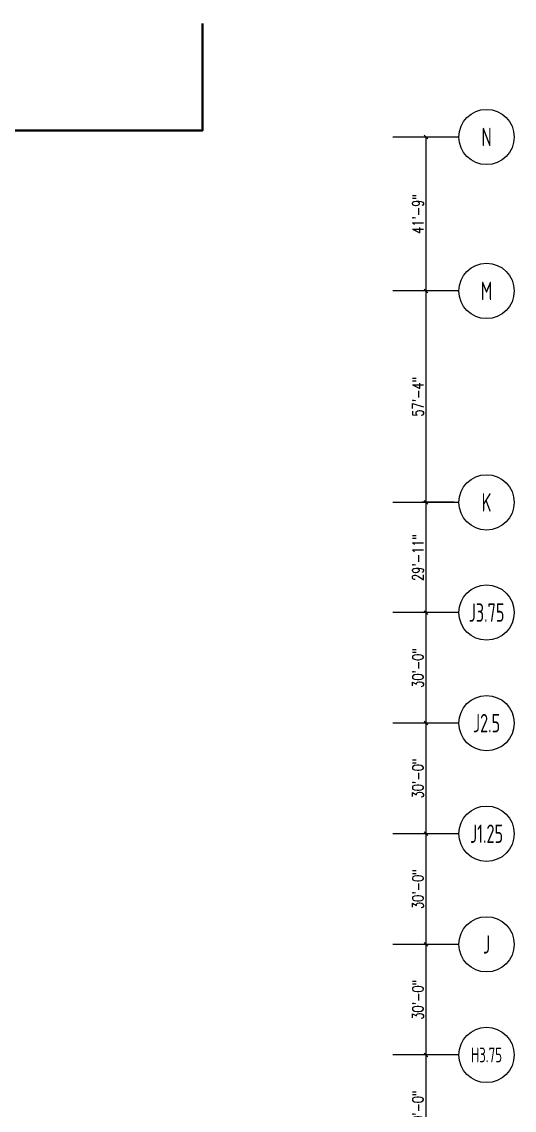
# Model space of a CAD drawing. Extents: x -13345 to 10098, y -1643 to 9113.
# Drawn here: x 5277 to 6879, y 4867 to 8410 of the extents above; entities that cross this region are included whole.
import ezdxf
from ezdxf.enums import TextEntityAlignment as Align

# ---------------------------------------------------------------- set-up
doc = ezdxf.new("R2010")
doc.units = 0
doc.header["$LTSCALE"] = 192
doc.header["$MEASUREMENT"] = 0
doc.layers.get('0').update_dxf_attribs({"linetype": 'CONTINUOUS'})
doc.layers.get('DEFPOINTS').update_dxf_attribs({"linetype": 'CONTINUOUS'})
for name, color, linetype in [('ARCH-WALLS-EXTERIOR', 5, 'CONTINUOUS'), ('DIMENSIONS-STRUCTURAL-GRID', 9, 'CONTINUOUS'), ('STRUCTURAL-GRID-TAGS', 8, 'CONTINUOUS')]:
    doc.layers.add(name, color=color, linetype=linetype)
doc.styles.add('DIM', font='dim', dxfattribs={"width": 0.75})
doc.styles.get("Standard").update_dxf_attribs({"font": 'txt.shx', "width": 0.75})
doc.dimstyles.new('LOD-EX-GRID (with ticks)', dxfattribs={"dimscale": 0, "dimtxt": 36, "dimasz": 12, "dimexe": 12, "dimexo": 12, "dimgap": 8, "dimtad": 1, "dimdec": 0, "dimrnd": 0.0625, "dimzin": 3, "dimdsep": 46, "dimlunit": 4, "dimtxsty": 'Standard', "dimblk1": 'OBLIQUE', "dimblk2": 'OBLIQUE', "dimsah": 1, "dimcen": 0, "dimclrt": 256, "dimadec": 0, "dimazin": 0, "dimtfac": 6, "dimtdec": 0, "dimtofl": 0, "dimtmove": 1, "dimatfit": 3, "dimldrblk": 'OBLIQUE', "dimfxl": 1, "dimfrac": 2, "dimtolj": 1, "dimtzin": 3, "dimarcsym": 0})

# ---------------------------------------------------------------- blocks, each defined once
blk = doc.blocks.new('COLNUMC')
at = {"linetype": 'Continuous'}
blk.add_circle((0, 0), 90, dxfattribs=at)
at = {"linetype": 'Continuous', "style": 'DIM', "width": 0.75}
blk.add_attdef('COLUMN', text='', height=60, dxfattribs=at).set_placement((0, 0), align=Align.MIDDLE)
blk = doc.blocks.new('_OBLIQUE')
at = {"color": 0, "linetype": 'ByBlock'}
blk.add_line((-0.5, -0.5), (0.5, 0.5), dxfattribs=at)
blk = doc.blocks.new('*D158')
at = {"layer": 'DEFPOINTS', "color": 0, "transparency": 16777216}
for p in [(6698.9, 8034.8), (6591.6, 7533.8), (6698.9, 7533.8)]:
    blk.add_point(p, dxfattribs=at)
at = {"layer": 'DIMENSIONS-STRUCTURAL-GRID', "color": 0, "lineweight": -2, "transparency": 16777216}
for p, q in [((6686.9, 8034.8), (6579.6, 8034.8)), ((6591.6, 8034.8), (6591.6, 7533.8)), ((6686.9, 7533.8), (6579.6, 7533.8))]:
    blk.add_line(p, q, dxfattribs=at)
at = {"layer": 'DIMENSIONS-STRUCTURAL-GRID', "color": 0, "lineweight": -2, "transparency": 16777216, "xscale": 12, "yscale": 12, "zscale": 12}
for p, rotation in [((6591.6, 8034.8), 90), ((6591.6, 7533.8), 270)]:
    blk.add_blockref('_OBLIQUE', p, dxfattribs=dict(at, rotation=rotation))
at = {"layer": 'DIMENSIONS-STRUCTURAL-GRID', "transparency": 16777216, "insert": (6565.6, 7784.3), "char_height": 36, "attachment_point": 5, "rotation": 90}
blk.add_mtext('\\A1;41\'-9"', dxfattribs=at)
blk = doc.blocks.new('*D159')
at = {"layer": 'DEFPOINTS', "color": 0, "transparency": 16777216}
for p in [(6698.9, 7533.8), (6591.6, 6845.5), (6698.9, 6845.5)]:
    blk.add_point(p, dxfattribs=at)
at = {"layer": 'DIMENSIONS-STRUCTURAL-GRID', "color": 0, "lineweight": -2, "transparency": 16777216}
for p, q in [((6686.9, 7533.8), (6579.6, 7533.8)), ((6591.6, 7533.8), (6591.6, 6845.5)), ((6686.9, 6845.5), (6579.6, 6845.5))]:
    blk.add_line(p, q, dxfattribs=at)
at = {"layer": 'DIMENSIONS-STRUCTURAL-GRID', "color": 0, "lineweight": -2, "transparency": 16777216, "xscale": 12, "yscale": 12, "zscale": 12}
for p, rotation in [((6591.6, 7533.8), 90), ((6591.6, 6845.5), 270)]:
    blk.add_blockref('_OBLIQUE', p, dxfattribs=dict(at, rotation=rotation))
at = {"layer": 'DIMENSIONS-STRUCTURAL-GRID', "transparency": 16777216, "insert": (6565.6, 7189.7), "char_height": 36, "attachment_point": 5, "rotation": 90}
blk.add_mtext('\\A1;57\'-4"', dxfattribs=at)
blk = doc.blocks.new('*D160')
at = {"layer": 'DEFPOINTS', "color": 0, "transparency": 16777216}
for p in [(6695.1, 6845.6), (6591.6, 6486.8), (6698.9, 6486.8)]:
    blk.add_point(p, dxfattribs=at)
at = {"layer": 'DIMENSIONS-STRUCTURAL-GRID', "color": 0, "lineweight": -2, "transparency": 16777216}
for p, q in [((6683.1, 6845.6), (6579.6, 6845.6)), ((6591.6, 6845.6), (6591.6, 6486.8)), ((6686.9, 6486.8), (6579.6, 6486.8))]:
    blk.add_line(p, q, dxfattribs=at)
at = {"layer": 'DIMENSIONS-STRUCTURAL-GRID', "color": 0, "lineweight": -2, "transparency": 16777216, "xscale": 12, "yscale": 12, "zscale": 12}
for p, rotation in [((6591.6, 6845.6), 90), ((6591.6, 6486.8), 270)]:
    blk.add_blockref('_OBLIQUE', p, dxfattribs=dict(at, rotation=rotation))
at = {"layer": 'DIMENSIONS-STRUCTURAL-GRID', "transparency": 16777216, "insert": (6565.6, 6666.2), "char_height": 36, "attachment_point": 5, "rotation": 90}
blk.add_mtext('\\A1;29\'-11"', dxfattribs=at)
blk = doc.blocks.new('*D161')
at = {"layer": 'DEFPOINTS', "color": 0, "transparency": 16777216}
for p in [(6698.9, 6486.8), (6591.6, 6126.8), (6698.9, 6126.8)]:
    blk.add_point(p, dxfattribs=at)
at = {"layer": 'DIMENSIONS-STRUCTURAL-GRID', "color": 0, "lineweight": -2, "transparency": 16777216}
for p, q in [((6686.9, 6486.8), (6579.6, 6486.8)), ((6591.6, 6486.8), (6591.6, 6126.8)), ((6686.9, 6126.8), (6579.6, 6126.8))]:
    blk.add_line(p, q, dxfattribs=at)
at = {"layer": 'DIMENSIONS-STRUCTURAL-GRID', "color": 0, "lineweight": -2, "transparency": 16777216, "xscale": 12, "yscale": 12, "zscale": 12}
for p, rotation in [((6591.6, 6486.8), 90), ((6591.6, 6126.8), 270)]:
    blk.add_blockref('_OBLIQUE', p, dxfattribs=dict(at, rotation=rotation))
at = {"layer": 'DIMENSIONS-STRUCTURAL-GRID', "transparency": 16777216, "insert": (6565.6, 6306.8), "char_height": 36, "attachment_point": 5, "rotation": 90}
blk.add_mtext('\\A1;30\'-0"', dxfattribs=at)
blk = doc.blocks.new('*D162')
at = {"layer": 'DEFPOINTS', "color": 0, "transparency": 16777216}
for p in [(6698.9, 6126.8), (6591.6, 5766.8), (6698.9, 5766.8)]:
    blk.add_point(p, dxfattribs=at)
at = {"layer": 'DIMENSIONS-STRUCTURAL-GRID', "color": 0, "lineweight": -2, "transparency": 16777216}
for p, q in [((6686.9, 6126.8), (6579.6, 6126.8)), ((6591.6, 6126.8), (6591.6, 5766.8)), ((6686.9, 5766.8), (6579.6, 5766.8))]:
    blk.add_line(p, q, dxfattribs=at)
at = {"layer": 'DIMENSIONS-STRUCTURAL-GRID', "color": 0, "lineweight": -2, "transparency": 16777216, "xscale": 12, "yscale": 12, "zscale": 12}
for p, rotation in [((6591.6, 6126.8), 90), ((6591.6, 5766.8), 270)]:
    blk.add_blockref('_OBLIQUE', p, dxfattribs=dict(at, rotation=rotation))
at = {"layer": 'DIMENSIONS-STRUCTURAL-GRID', "transparency": 16777216, "insert": (6565.6, 5946.8), "char_height": 36, "attachment_point": 5, "rotation": 90}
blk.add_mtext('\\A1;30\'-0"', dxfattribs=at)
blk = doc.blocks.new('*D163')
at = {"layer": 'DEFPOINTS', "color": 0, "transparency": 16777216}
for p in [(6698.9, 5766.8), (6591.6, 5406.8), (6698.9, 5406.8)]:
    blk.add_point(p, dxfattribs=at)
at = {"layer": 'DIMENSIONS-STRUCTURAL-GRID', "color": 0, "lineweight": -2, "transparency": 16777216}
for p, q in [((6686.9, 5766.8), (6579.6, 5766.8)), ((6591.6, 5766.8), (6591.6, 5406.8)), ((6686.9, 5406.8), (6579.6, 5406.8))]:
    blk.add_line(p, q, dxfattribs=at)
at = {"layer": 'DIMENSIONS-STRUCTURAL-GRID', "color": 0, "lineweight": -2, "transparency": 16777216, "xscale": 12, "yscale": 12, "zscale": 12}
for p, rotation in [((6591.6, 5766.8), 90), ((6591.6, 5406.8), 270)]:
    blk.add_blockref('_OBLIQUE', p, dxfattribs=dict(at, rotation=rotation))
at = {"layer": 'DIMENSIONS-STRUCTURAL-GRID', "transparency": 16777216, "insert": (6565.6, 5586.8), "char_height": 36, "attachment_point": 5, "rotation": 90}
blk.add_mtext('\\A1;30\'-0"', dxfattribs=at)
blk = doc.blocks.new('*D164')
at = {"layer": 'DEFPOINTS', "color": 0, "transparency": 16777216}
for p in [(6698.9, 5406.8), (6591.6, 5046.8), (6698.9, 5046.8)]:
    blk.add_point(p, dxfattribs=at)
at = {"layer": 'DIMENSIONS-STRUCTURAL-GRID', "color": 0, "lineweight": -2, "transparency": 16777216}
for p, q in [((6686.9, 5406.8), (6579.6, 5406.8)), ((6591.6, 5406.8), (6591.6, 5046.8)), ((6686.9, 5046.8), (6579.6, 5046.8))]:
    blk.add_line(p, q, dxfattribs=at)
at = {"layer": 'DIMENSIONS-STRUCTURAL-GRID', "color": 0, "lineweight": -2, "transparency": 16777216, "xscale": 12, "yscale": 12, "zscale": 12}
for p, rotation in [((6591.6, 5406.8), 90), ((6591.6, 5046.8), 270)]:
    blk.add_blockref('_OBLIQUE', p, dxfattribs=dict(at, rotation=rotation))
at = {"layer": 'DIMENSIONS-STRUCTURAL-GRID', "transparency": 16777216, "insert": (6565.6, 5226.8), "char_height": 36, "attachment_point": 5, "rotation": 90}
blk.add_mtext('\\A1;30\'-0"', dxfattribs=at)
blk = doc.blocks.new('*D165')
at = {"layer": 'DEFPOINTS', "color": 0, "transparency": 16777216}
for p in [(6698.9, 5046.8), (6591.6, 4686.8), (6698.9, 4686.8)]:
    blk.add_point(p, dxfattribs=at)
at = {"layer": 'DIMENSIONS-STRUCTURAL-GRID', "color": 0, "lineweight": -2, "transparency": 16777216}
for p, q in [((6686.9, 5046.8), (6579.6, 5046.8)), ((6591.6, 5046.8), (6591.6, 4686.8)), ((6686.9, 4686.8), (6579.6, 4686.8))]:
    blk.add_line(p, q, dxfattribs=at)
at = {"layer": 'DIMENSIONS-STRUCTURAL-GRID', "color": 0, "lineweight": -2, "transparency": 16777216, "xscale": 12, "yscale": 12, "zscale": 12}
for p, rotation in [((6591.6, 5046.8), 90), ((6591.6, 4686.8), 270)]:
    blk.add_blockref('_OBLIQUE', p, dxfattribs=dict(at, rotation=rotation))
at = {"layer": 'DIMENSIONS-STRUCTURAL-GRID', "transparency": 16777216, "insert": (6565.6, 4866.8), "char_height": 36, "attachment_point": 5, "rotation": 90}
blk.add_mtext('\\A1;30\'-0"', dxfattribs=at)

msp = doc.modelspace()

# ---------------------------------------------------------------- linework, layer by layer
at = {"layer": 'ARCH-WALLS-EXTERIOR', "lineweight": 40, "flags": 128}
msp.add_lwpolyline([(2245.6, 8404.5), (2279.9, 8370.2), (2323, 8409.9), (2523.2, 8209.6), (2483.6, 8166.6), (2594.6, 8055.5), (5864.8, 8055.5), (5864.8, 8307.5), (5864.8, 8404.5)], dxfattribs=at)
at = {"layer": 'STRUCTURAL-GRID-TAGS'}
for p, q in [((6698.9, 8034.8), (6484.3, 8034.8)), ((6698.9, 7533.8), (6484.3, 7533.8)), ((6698.9, 6845.5), (6484.3, 6845.5)), ((6698.9, 6486.8), (6484.3, 6486.8)), ((6698.9, 6126.8), (6484.3, 6126.8)), ((6698.9, 5766.8), (6484.3, 5766.8)), ((6698.9, 5406.8), (6484.3, 5406.8)), ((6698.9, 5046.8), (6484.3, 5046.8))]:
    msp.add_line(p, q, dxfattribs=at)

# ---------------------------------------------------------------- block references
for p, values in [((6788.9, 8034.8), {'COLUMN': 'N'}), ((6788.9, 7533.8), {'COLUMN': 'M'}), ((6788.9, 6845.5), {'COLUMN': 'K'}), ((6788.9, 6486.8), {'COLUMN': 'J3.75'}), ((6788.9, 6126.8), {'COLUMN': 'J2.5'}), ((6788.9, 5766.8), {'COLUMN': 'J1.25'}), ((6788.9, 5406.8), {'COLUMN': 'J'})]:
    msp.add_blockref('COLNUMC', p, dxfattribs=at).add_auto_attribs(values)
ref = msp.add_blockref('COLNUMC', (6788.9, 5046.8), dxfattribs=at)
ref.add_attrib('COLUMN', 'H3.75', dxfattribs={"layer": '0', "linetype": 'Continuous', "height": 48, "style": 'DIM', "width": 0.75}).set_placement((6788.9, 5046.8), align=Align.MIDDLE)

# ---------------------------------------------------------------- dimensions: what is measured, and where the dimension line sits
at = {"layer": 'DIMENSIONS-STRUCTURAL-GRID'}
for base, p1, p2, picture, middle in [((6591.6, 7533.8), (6698.9, 8034.8), (6698.9, 7533.8), '*D158', (6565.6, 7784.3)), ((6591.6, 6845.5), (6698.9, 7533.8), (6698.9, 6845.5), '*D159', (6565.6, 7189.7)), ((6591.6, 6486.8), (6695.1, 6845.6), (6698.9, 6486.8), '*D160', (6565.6, 6666.2)), ((6591.6, 6126.8), (6698.9, 6486.8), (6698.9, 6126.8), '*D161', (6565.6, 6306.8)), ((6591.6, 5766.8), (6698.9, 6126.8), (6698.9, 5766.8), '*D162', (6565.6, 5946.8)), ((6591.6, 5406.8), (6698.9, 5766.8), (6698.9, 5406.8), '*D163', (6565.6, 5586.8)), ((6591.6, 5046.8), (6698.9, 5406.8), (6698.9, 5046.8), '*D164', (6565.6, 5226.8)), ((6591.6, 4686.8), (6698.9, 5046.8), (6698.9, 4686.8), '*D165', (6565.6, 4866.8))]:
    dim = msp.add_linear_dim(base=base, p1=p1, p2=p2, angle=90, dimstyle='LOD-EX-GRID (with ticks)', override={"dimscale": 1}, dxfattribs=at)
    dim.commit()
    dim.dimension.update_dxf_attribs({"geometry": picture, "text_midpoint": middle})

doc.saveas('drawing.dxf')
